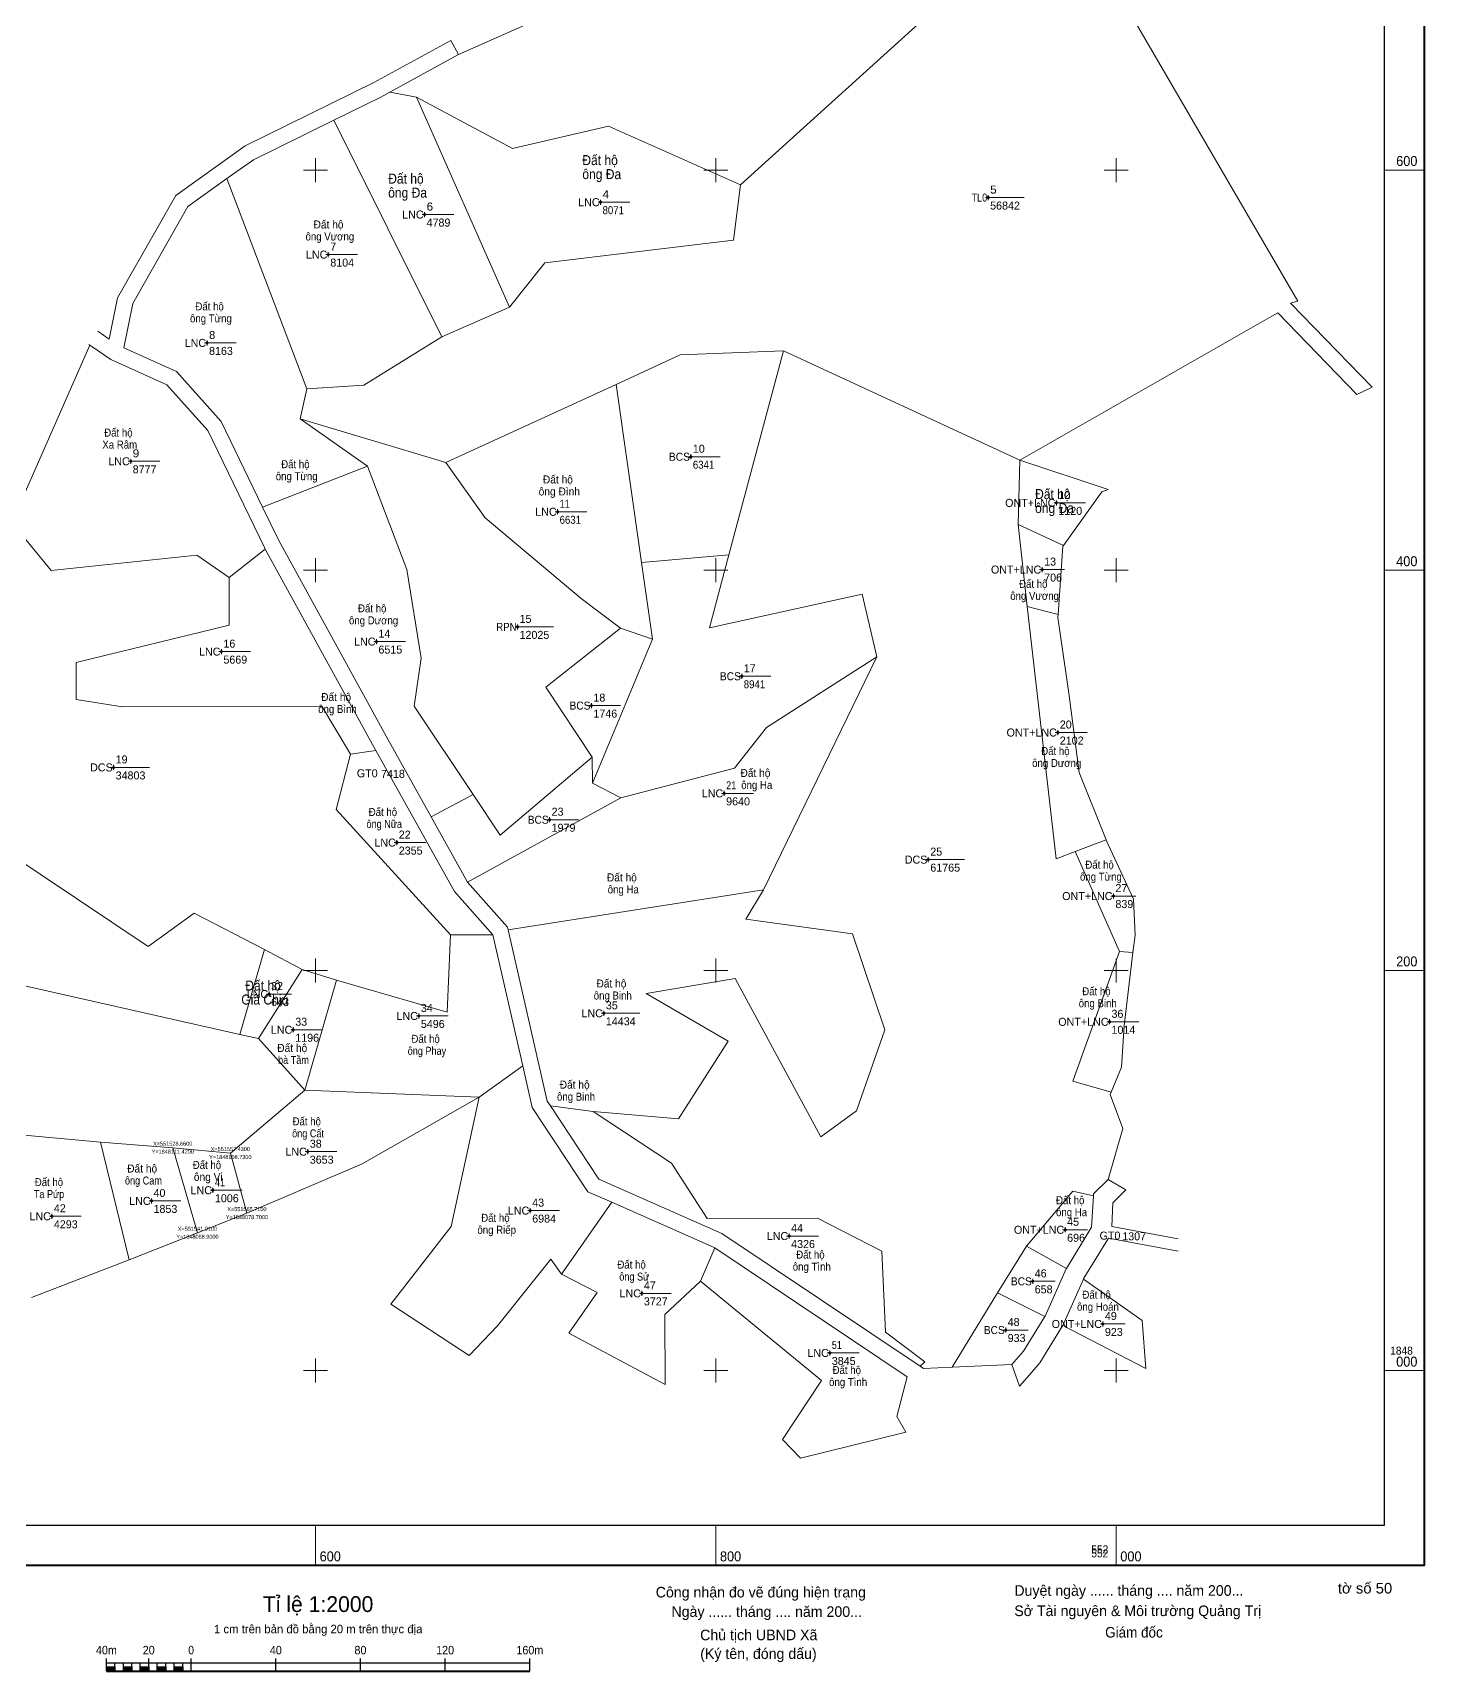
# Model space of a CAD drawing. Header units: metres. Extents: x 550980 to 552172, y 1847850 to 1849092.
# Drawn here: x 551459 to 552154, y 1847850 to 1848669 of the extents above; entities that cross this region are included whole.
import ezdxf
from ezdxf.enums import TextEntityAlignment as Align

# ---------------------------------------------------------------- set-up
doc = ezdxf.new("R2010")
doc.units = ezdxf.units.M
doc.header["$LTSCALE"] = 1.6
doc.layers.add('1', color=7, linetype='Continuous')
doc.layers.add('25', color=7, linetype='Continuous')
for name, color, linetype, lineweight in [('10', 7, 'Continuous', 13), ('11', 7, 'Continuous', 13), ('13', 7, 'Continuous', 13), ('63', 7, 'Continuous', 13)]:
    doc.layers.add(name, color=color, linetype=linetype, lineweight=lineweight)

msp = doc.modelspace()

# ---------------------------------------------------------------- hatches: boundary and pattern name
at = {"layer": '11'}
for points in [[(551742.48, 1848583.92, 1), (551742.18, 1848583.92, 1)], [(551936.12, 1848586.23, 1), (551935.82, 1848586.23, 1)], [(551654.58, 1848577.74, 1), (551654.28, 1848577.74, 1)], [(551606.48, 1848557.74, 1), (551606.18, 1848557.74, 1)], [(551545.9, 1848513.59, 1), (551545.6, 1848513.59, 1)], [(551787.6, 1848456.71, 1), (551787.3, 1848456.71, 1)], [(551507.76, 1848454.43, 1), (551507.46, 1848454.43, 1)], [(551970.21, 1848433.65, 1), (551969.91, 1848433.65, 1)], [(551721.04, 1848429.2, 1), (551720.74, 1848429.2, 1)], [(551963.11, 1848400.32, 1), (551962.81, 1848400.32, 1)], [(551701.02, 1848371.69, 1), (551700.72, 1848371.69, 1)], [(551553.08, 1848359.32, 1), (551552.78, 1848359.32, 1)], [(551630.53, 1848364.33, 1), (551630.23, 1848364.33, 1)], [(551813.04, 1848347.01, 1), (551812.74, 1848347.01, 1)], [(551737.91, 1848332.34, 1), (551737.61, 1848332.34, 1)], [(551970.92, 1848318.89, 1), (551970.62, 1848318.89, 1)], [(551499.24, 1848301.45, 1), (551498.94, 1848301.45, 1)], [(551804.24, 1848288.49, 1), (551803.94, 1848288.49, 1)], [(551717.05, 1848275.31, 1), (551716.75, 1848275.31, 1)], [(551640.69, 1848263.89, 1), (551640.39, 1848263.89, 1)], [(551906.24, 1848255.37, 1), (551905.94, 1848255.37, 1)], [(551998.71, 1848237.16, 1), (551998.41, 1848237.16, 1)], [(551576.92, 1848188.18, 1), (551576.62, 1848188.18, 1)], [(551744.14, 1848178.57, 1), (551743.84, 1848178.57, 1)], [(551588.97, 1848170.35, 1), (551588.67, 1848170.35, 1)], [(551651.72, 1848177.25, 1), (551651.42, 1848177.25, 1)], [(551996.75, 1848174.32, 1), (551996.45, 1848174.32, 1)], [(551596.22, 1848109.43, 1), (551595.92, 1848109.43, 1)], [(551548.84, 1848090.16, 1), (551548.54, 1848090.16, 1)], [(551518.17, 1848084.82, 1), (551517.87, 1848084.82, 1)], [(551707.35, 1848079.98, 1), (551707.05, 1848079.98, 1)], [(551468.37, 1848077.13, 1), (551468.07, 1848077.13, 1)], [(551836.71, 1848067.26, 1), (551836.41, 1848067.26, 1)], [(551974.59, 1848070.39, 1), (551974.29, 1848070.39, 1)], [(551763.14, 1848038.61, 1), (551762.84, 1848038.61, 1)], [(551958.39, 1848044.63, 1), (551958.09, 1848044.63, 1)], [(551993.45, 1848023.33, 1), (551993.15, 1848023.33, 1)], [(551944.88, 1848020.29, 1), (551944.58, 1848020.29, 1)], [(551857.02, 1848008.83, 1), (551856.72, 1848008.83, 1)]]:
    msp.add_hatch(color=256, dxfattribs=at).paths.add_polyline_path(points)
at = {"layer": '63'}
for points in [[(551495.48, 1847849.78), (551495.48, 1847851.92), (551499.76, 1847851.92), (551499.76, 1847849.78)], [(551503.98, 1847849.78), (551503.98, 1847851.92), (551508.18, 1847851.92), (551508.18, 1847849.78)], [(551512.4, 1847849.78), (551512.4, 1847851.92), (551516.68, 1847851.92), (551516.68, 1847849.78)], [(551520.88, 1847849.78), (551520.88, 1847851.92), (551525.12, 1847851.92), (551525.12, 1847849.78)], [(551529.38, 1847849.78), (551529.38, 1847851.92), (551533.6, 1847851.92), (551533.6, 1847849.78)]]:
    msp.add_hatch(color=256, dxfattribs=at).paths.add_polyline_path(points)

# ---------------------------------------------------------------- linework, layer by layer
at = {"layer": '10'}
for p, q in [((551671.44, 1848657.7), (551911.22, 1848764.47)), ((551932.05, 1848701.06), (551812.18, 1848592.56)), ((551667.61, 1848664.72), (551671.44, 1848657.7)), ((551637.01, 1848638.91), (551650.34, 1848636.43)), ((551696.81, 1848531.41), (551650.34, 1848636.43)), ((551609.05, 1848624.89), (551663.07, 1848516.58)), ((551812.18, 1848592.56), (551746.35, 1848621.91)), ((551696.81, 1848531.41), (551714.53, 1848553.59)), ((551663.07, 1848516.58), (551696.81, 1848531.41)), ((552087.07, 1848533.44), (552127.78, 1848491.41)), ((552077.69, 1848526.94), (551951.79, 1848454.98)), ((551491.17, 1848519.45), (551496.87, 1848515.53)), ((551487.26, 1848512.43), (551486.63, 1848512.86)), ((551833.71, 1848509.62), (551951.79, 1848454.98)), ((551762.87, 1848403.8), (551750.21, 1848492.81)), ((551573.53, 1848431.5), (551552.79, 1848474.27)), ((551625.91, 1848451.94), (551573.53, 1848431.5)), ((551995.89, 1848440.39), (551992.8, 1848439.14)), ((551992.8, 1848439.14), (551973.59, 1848412.32)), ((551556.73, 1848396.44), (551574.82, 1848410.59)), ((551574.82, 1848410.59), (551574.44, 1848411.28)), ((551628.42, 1848312.9), (551574.82, 1848410.59)), ((551973.33, 1848411.95), (551970.89, 1848377.86)), ((551973.59, 1848412.32), (551973.33, 1848411.95)), ((551768.31, 1848365.6), (551762.87, 1848403.8)), ((551880.3, 1848356.65), (551873.11, 1848387.99)), ((551970.89, 1848377.86), (551970.78, 1848376.34)), ((551752.3, 1848371.09), (551715.04, 1848341.49)), ((551768.31, 1848365.6), (551752.3, 1848371.09)), ((551823.71, 1848240.32), (551880.3, 1848356.65)), ((551880.3, 1848356.65), (551825.29, 1848321.47)), ((551715.04, 1848341.49), (551738.23, 1848306.51)), ((551617.37, 1848308.06), (551603.1, 1848332)), ((551657.74, 1848276.73), (551635.28, 1848317.02)), ((551617.37, 1848308.06), (551630.05, 1848309.97)), ((551628.42, 1848312.9), (551630.05, 1848309.97)), ((551738.23, 1848306.51), (551738.27, 1848293.6)), ((551678.63, 1848287.98), (551657.74, 1848276.73)), ((551752.5, 1848286.25), (551675.92, 1848244.12)), ((551979.38, 1848259.39), (552001.55, 1848209.41)), ((551823.71, 1848240.32), (551696.19, 1848220.33)), ((551574.51, 1848210.43), (551562.16, 1848167.91)), ((551574.51, 1848210.43), (551593.28, 1848200.54)), ((551667.36, 1848217.81), (551688.56, 1848217.82)), ((552008.34, 1848209.04), (552009.36, 1848217.68)), ((552008.34, 1848209.04), (552001.55, 1848209.41)), ((552008.34, 1848209.04), (552003.99, 1848172.3)), ((551562.16, 1848167.91), (551425.68, 1848198.78)), ((551593.28, 1848200.54), (551571.51, 1848165.93)), ((551610.46, 1848195.09), (551593.28, 1848200.54)), ((551594.67, 1848140.17), (551610.46, 1848195.09)), ((551571.51, 1848165.93), (551562.16, 1848167.91)), ((551571.51, 1848165.93), (551594.67, 1848140.17)), ((551703.49, 1848152.38), (551681.77, 1848136.69)), ((551681.77, 1848136.69), (551594.67, 1848140.17)), ((551681.77, 1848136.69), (551623.2, 1848103.35)), ((551997.38, 1848139.24), (551996.86, 1848138)), ((551736.06, 1848089.39), (551708.26, 1848131.47)), ((551738.67, 1848129.45), (551717.27, 1848132.36)), ((551738.67, 1848129.45), (551781.33, 1848125.87)), ((551623.2, 1848103.35), (551565.71, 1848078.7)), ((551747.9, 1848084.16), (551736.06, 1848089.39)), ((551978.29, 1848089.77), (551955.12, 1848062.19)), ((551988.53, 1848087.32), (551978.29, 1848089.77)), ((551995.87, 1848095.57), (552004.75, 1848090.3)), ((551722.87, 1848048.27), (551747.9, 1848084.16)), ((551799.08, 1848061.55), (551747.9, 1848084.16)), ((551988.53, 1848087.32), (551987.66, 1848071.67)), ((551987.66, 1848071.67), (551975.05, 1848051.02)), ((551506.84, 1848055.41), (551458.07, 1848036.56)), ((551799.41, 1848061.33), (551799.08, 1848061.55)), ((551799.41, 1848061.33), (551895.46, 1847996.97)), ((551955.12, 1848062.19), (551975.05, 1848051.02)), ((551792.2, 1848044.75), (551852.75, 1847995.1)), ((551964.29, 1848027.08), (551940.73, 1848038.81)), ((551983.57, 1848045.65), (551973.23, 1848022.54)), ((551983.57, 1848045.65), (551983.81, 1848046.18)), ((551983.57, 1848045.65), (552012.89, 1848024.99)), ((551676.76, 1848007.58), (551637.59, 1848033.3)), ((551676.76, 1848007.58), (551690.94, 1848022.37)), ((551964.29, 1848027.08), (551964.39, 1848027.24)), ((551973.23, 1848022.54), (552014.73, 1848001.02)), ((552014.73, 1848001.02), (552012.89, 1848024.99)), ((551774.55, 1847993.06), (551726.5, 1848018.77)), ((551902.09, 1848002.17), (551904.27, 1848004.45)), ((551917.93, 1848001.78), (551903.64, 1848001.13)), ((551917.93, 1848001.78), (551947.84, 1848003.14))]:
    msp.add_line(p, q, dxfattribs=at)
for points in [[(552087.07, 1848533.44), (552090.68, 1848534.43), (551983.59, 1848718.6)], [(551667.61, 1848664.72), (551629.05, 1848643.68), (551564.83, 1848612.02), (551530.11, 1848587.24), (551501.06, 1848536.06), (551496.87, 1848515.53)], [(551555.72, 1848595.69), (551568.92, 1848605.11), (551609.05, 1848624.89), (551632.56, 1848636.48), (551637.01, 1848638.91), (551671.44, 1848657.7)], [(551650.34, 1848636.43), (551698.39, 1848610.72), (551746.35, 1848621.91)], [(551555.72, 1848595.69), (551536.2, 1848581.75), (551508.64, 1848533.21), (551504.14, 1848511.13), (551530.47, 1848499.26), (551552.79, 1848474.27)], [(551555.72, 1848595.69), (551595.6, 1848490.59), (551592.23, 1848475.72)], [(551812.18, 1848592.56), (551808.7, 1848564.88), (551714.53, 1848553.59)], [(552077.69, 1848526.94), (552080.62, 1848528.61), (552120.15, 1848487.81), (552127.78, 1848491.41)], [(551595.6, 1848490.59), (551624.03, 1848492.51), (551663.07, 1848516.58)], [(551487.26, 1848512.43), (551448.24, 1848423.84), (551467.85, 1848399.91)], [(551487.26, 1848512.43), (551497.61, 1848505.31), (551525.62, 1848492.67), (551546.08, 1848469.77), (551574.44, 1848411.28)], [(551762.87, 1848403.8), (551806.5, 1848407.77), (551833.71, 1848509.62), (551782.17, 1848507.65), (551750.21, 1848492.81)], [(551750.21, 1848492.81), (551665, 1848453.87), (551684.62, 1848426.26)], [(551665, 1848453.87), (551592.23, 1848475.72), (551625.91, 1848451.94), (551645.58, 1848400.34)], [(551995.89, 1848440.39), (551951.79, 1848454.98), (551950.98, 1848422.79), (551973.59, 1848412.32)], [(551573.53, 1848431.5), (551581.59, 1848414.89), (551635.28, 1848317.02)], [(551448.24, 1848423.84), (551354.29, 1848320.33), (551516.3, 1848211.91)], [(551752.3, 1848371.09), (551732.71, 1848385.8), (551684.62, 1848426.26)], [(551950.98, 1848422.79), (551955.43, 1848381.95), (551970.89, 1848377.86)], [(551556.73, 1848396.44), (551540.7, 1848407.47), (551467.85, 1848399.91)], [(551806.5, 1848407.77), (551796.73, 1848371.2), (551873.11, 1848387.99)], [(551678.63, 1848287.98), (551649.31, 1848332.11), (551652.8, 1848356.1), (551645.58, 1848400.34)], [(551556.73, 1848396.44), (551556.78, 1848372.46), (551480.4, 1848353.83), (551480.45, 1848335.39), (551503.56, 1848331.75), (551603.1, 1848332)], [(551955.43, 1848381.95), (551970.03, 1848255.84), (551979.38, 1848259.39), (551994.9, 1848265.28)], [(551994.9, 1848265.28), (551981.44, 1848298.88), (551976.23, 1848338.64), (551970.78, 1848376.34)], [(551768.31, 1848365.6), (551738.27, 1848293.6), (551752.5, 1848286.25)], [(551752.5, 1848286.25), (551809.34, 1848301.15), (551825.29, 1848321.47)], [(551630.05, 1848309.97), (551669.35, 1848239.47), (551688.56, 1848217.82), (551703.49, 1848152.38), (551708.26, 1848131.47)], [(551610.46, 1848195.09), (551665.67, 1848179.07), (551667.36, 1848217.81), (551610.33, 1848280.38), (551617.37, 1848308.06)], [(551678.63, 1848287.98), (551692.12, 1848267.67), (551738.23, 1848306.51)], [(551717.27, 1848132.36), (551715.74, 1848134.68), (551696.19, 1848220.33), (551695.9, 1848221.59), (551675.92, 1848244.12), (551657.74, 1848276.73)], [(551994.9, 1848265.28), (551995, 1848265.02), (552008.57, 1848235.67), (552009.36, 1848217.68)], [(551823.71, 1848240.32), (551814.86, 1848225.55), (551868.2, 1848218.3), (551884.31, 1848170.39), (551870.19, 1848129.78), (551852.45, 1848116.83), (551809.6, 1848196.02), (551765.18, 1848188.54), (551806.12, 1848164.66), (551781.33, 1848125.87)], [(551574.51, 1848210.43), (551539.36, 1848228.56), (551516.3, 1848211.91)], [(551997.38, 1848139.24), (551978.31, 1848144.59), (552001.55, 1848209.41)], [(551997.38, 1848139.24), (552002.64, 1848151.71), (552003.99, 1848172.3)], [(551384.2, 1848103.85), (551416.12, 1848073.42), (551427.79, 1848062.3), (551454.32, 1848117.7), (551492.51, 1848114.24), (551528.66, 1848111.42), (551557.43, 1848108.73), (551594.67, 1848140.17)], [(551681.77, 1848136.69), (551667.71, 1848072.11), (551637.59, 1848033.3)], [(551995.87, 1848095.57), (552003.24, 1848120.96), (551996.86, 1848138)], [(551717.27, 1848132.36), (551741.45, 1848095.76), (551802.95, 1848068.59)], [(551738.67, 1848129.45), (551777.83, 1848103.73), (551795.67, 1848076.11), (551850.77, 1848076.25), (551882.81, 1848059.73), (551884.68, 1848019.15), (551904.27, 1848004.45)], [(551541.01, 1848068.9), (551506.84, 1848055.41), (551492.51, 1848114.24)], [(551557.43, 1848108.73), (551565.71, 1848078.7), (551541.01, 1848068.9), (551528.66, 1848111.42)], [(551995.87, 1848095.57), (551988.59, 1848088.32), (551988.53, 1848087.32)], [(552004.75, 1848090.3), (551998.35, 1848083.93), (551997.69, 1848071.98), (552030.83, 1848065.88)], [(551903.64, 1848001.13), (551902.09, 1848002.17), (551802.95, 1848068.59)], [(552030.83, 1848059.77), (551996.02, 1848066.18), (551983.81, 1848046.18)], [(551722.87, 1848048.27), (551717.52, 1848055.63), (551690.94, 1848022.37)], [(551774.55, 1847993.06), (551774.46, 1848028.1), (551792.2, 1848044.75), (551799.41, 1848061.33)], [(551917.93, 1848001.78), (551940.73, 1848038.81), (551955.12, 1848062.19)], [(551722.87, 1848048.27), (551740.67, 1848039.09), (551726.5, 1848018.77)], [(551975.05, 1848051.02), (551974.96, 1848050.88), (551964.39, 1848027.24)], [(551947.84, 1848003.14), (551953.71, 1848009.76), (551964.29, 1848027.08)], [(551973.23, 1848022.54), (551973.19, 1848022.44), (551961.81, 1848003.82)], [(551947.84, 1848003.14), (551951.61, 1847992.3), (551956.72, 1847998.07), (551961.81, 1848003.82)], [(551894.79, 1847969.21), (551842.18, 1847956.34), (551833.27, 1847965.54), (551852.75, 1847995.1)], [(551895.46, 1847996.97), (551890.28, 1847977.11), (551894.79, 1847969.21)]]:
    msp.add_lwpolyline(points, dxfattribs=at)
at = {"layer": '11'}
for p, q in [((551935.97, 1848587.48), (551935.97, 1848586.86)), ((551654.43, 1848578.99), (551654.43, 1848578.36)), ((551741.7, 1848583.92), (551741.08, 1848583.92)), ((551742.33, 1848585.17), (551742.33, 1848584.54)), ((551742.33, 1848583.3), (551742.33, 1848582.67)), ((551743.58, 1848583.92), (551742.95, 1848583.92)), ((551935.34, 1848586.23), (551934.72, 1848586.23)), ((551935.97, 1848585.6), (551935.97, 1848584.98)), ((551937.22, 1848586.23), (551936.6, 1848586.23)), ((551653.81, 1848577.74), (551653.18, 1848577.74)), ((551654.43, 1848577.12), (551654.43, 1848576.49)), ((551655.68, 1848577.74), (551655.06, 1848577.74)), ((551605.7, 1848557.74), (551605.08, 1848557.74)), ((551606.33, 1848558.99), (551606.33, 1848558.36)), ((551606.33, 1848557.12), (551606.33, 1848556.49)), ((551607.58, 1848557.74), (551606.95, 1848557.74)), ((551545.12, 1848513.59), (551544.5, 1848513.59)), ((551545.75, 1848514.84), (551545.75, 1848514.22)), ((551547, 1848513.59), (551546.38, 1848513.59)), ((551545.75, 1848512.96), (551545.75, 1848512.34)), ((551786.82, 1848456.71), (551786.2, 1848456.71)), ((551787.45, 1848457.96), (551787.45, 1848457.34)), ((551787.45, 1848456.08), (551787.45, 1848455.46)), ((551788.7, 1848456.71), (551788.07, 1848456.71)), ((551506.98, 1848454.43), (551506.36, 1848454.43)), ((551507.61, 1848455.68), (551507.61, 1848455.06)), ((551507.61, 1848453.8), (551507.61, 1848453.18)), ((551508.86, 1848454.43), (551508.24, 1848454.43)), ((551969.44, 1848433.65), (551968.81, 1848433.65)), ((551970.06, 1848434.9), (551970.06, 1848434.28)), ((551970.06, 1848433.02), (551970.06, 1848432.4)), ((551971.31, 1848433.65), (551970.69, 1848433.65)), ((551720.26, 1848429.2), (551719.64, 1848429.2)), ((551720.89, 1848430.45), (551720.89, 1848429.82)), ((551720.89, 1848428.58), (551720.89, 1848427.95)), ((551722.14, 1848429.2), (551721.52, 1848429.2)), ((551962.34, 1848400.32), (551961.71, 1848400.32)), ((551962.96, 1848401.57), (551962.96, 1848400.94)), ((551962.96, 1848399.7), (551962.96, 1848399.07)), ((551964.21, 1848400.32), (551963.58, 1848400.32)), ((551700.24, 1848371.69), (551699.62, 1848371.69)), ((551700.87, 1848372.94), (551700.87, 1848372.32)), ((551700.87, 1848371.06), (551700.87, 1848370.44)), ((551702.12, 1848371.69), (551701.5, 1848371.69)), ((551552.31, 1848359.32), (551551.68, 1848359.32)), ((551552.93, 1848360.57), (551552.93, 1848359.94)), ((551552.93, 1848358.7), (551552.93, 1848358.07)), ((551554.18, 1848359.32), (551553.56, 1848359.32)), ((551629.76, 1848364.33), (551629.13, 1848364.33)), ((551630.38, 1848365.58), (551630.38, 1848364.96)), ((551630.38, 1848363.7), (551630.38, 1848363.08)), ((551631.63, 1848364.33), (551631, 1848364.33)), ((551812.26, 1848347.01), (551811.64, 1848347.01)), ((551812.89, 1848348.26), (551812.89, 1848347.64)), ((551812.89, 1848346.38), (551812.89, 1848345.76)), ((551814.14, 1848347.01), (551813.52, 1848347.01)), ((551737.76, 1848333.59), (551737.76, 1848332.96)), ((551737.14, 1848332.34), (551736.51, 1848332.34)), ((551737.76, 1848331.72), (551737.76, 1848331.09)), ((551739.01, 1848332.34), (551738.38, 1848332.34)), ((551970.14, 1848318.89), (551969.52, 1848318.89)), ((551970.77, 1848320.14), (551970.77, 1848319.52)), ((551970.77, 1848318.26), (551970.77, 1848317.64)), ((551972.02, 1848318.89), (551971.4, 1848318.89)), ((551498.46, 1848301.45), (551497.84, 1848301.45)), ((551499.09, 1848302.7), (551499.09, 1848302.08)), ((551499.09, 1848300.82), (551499.09, 1848300.2)), ((551500.34, 1848301.45), (551499.72, 1848301.45)), ((551803.46, 1848288.49), (551802.84, 1848288.49)), ((551804.09, 1848289.74), (551804.09, 1848289.12)), ((551804.09, 1848287.86), (551804.09, 1848287.24)), ((551805.34, 1848288.49), (551804.72, 1848288.49)), ((551716.9, 1848276.56), (551716.9, 1848275.94)), ((551716.28, 1848275.31), (551715.65, 1848275.31)), ((551716.9, 1848274.68), (551716.9, 1848274.06)), ((551718.15, 1848275.31), (551717.52, 1848275.31)), ((551639.92, 1848263.89), (551639.29, 1848263.89)), ((551640.54, 1848265.14), (551640.54, 1848264.52)), ((551640.54, 1848263.26), (551640.54, 1848262.64)), ((551641.79, 1848263.89), (551641.16, 1848263.89)), ((551905.46, 1848255.37), (551904.84, 1848255.37)), ((551906.09, 1848256.62), (551906.09, 1848256)), ((551906.09, 1848254.74), (551906.09, 1848254.12)), ((551907.34, 1848255.37), (551906.72, 1848255.37)), ((551997.94, 1848237.16), (551997.31, 1848237.16)), ((551998.56, 1848238.41), (551998.56, 1848237.78)), ((551998.56, 1848236.54), (551998.56, 1848235.91)), ((551999.81, 1848237.16), (551999.19, 1848237.16)), ((551576.14, 1848188.18), (551575.52, 1848188.18)), ((551576.77, 1848189.43), (551576.77, 1848188.8)), ((551576.77, 1848187.56), (551576.77, 1848186.93)), ((551578.02, 1848188.18), (551577.4, 1848188.18)), ((551651.57, 1848178.5), (551651.57, 1848177.88)), ((551743.36, 1848178.57), (551742.74, 1848178.57)), ((551743.99, 1848179.82), (551743.99, 1848179.2)), ((551743.99, 1848177.94), (551743.99, 1848177.32)), ((551745.24, 1848178.57), (551744.62, 1848178.57)), ((551588.19, 1848170.35), (551587.57, 1848170.35)), ((551588.82, 1848171.6), (551588.82, 1848170.98)), ((551588.82, 1848169.72), (551588.82, 1848169.1)), ((551590.07, 1848170.35), (551589.44, 1848170.35)), ((551650.94, 1848177.25), (551650.32, 1848177.25)), ((551651.57, 1848176.62), (551651.57, 1848176)), ((551652.82, 1848177.25), (551652.19, 1848177.25)), ((551995.98, 1848174.32), (551995.35, 1848174.32)), ((551996.6, 1848175.57), (551996.6, 1848174.94)), ((551996.6, 1848173.7), (551996.6, 1848173.07)), ((551997.85, 1848174.32), (551997.22, 1848174.32)), ((551595.44, 1848109.43), (551594.82, 1848109.43)), ((551596.07, 1848110.68), (551596.07, 1848110.06)), ((551596.07, 1848108.8), (551596.07, 1848108.18)), ((551597.32, 1848109.43), (551596.69, 1848109.43)), ((551548.06, 1848090.16), (551547.44, 1848090.16)), ((551548.69, 1848091.41), (551548.69, 1848090.78)), ((551548.69, 1848089.54), (551548.69, 1848088.91)), ((551549.94, 1848090.16), (551549.31, 1848090.16)), ((551517.4, 1848084.82), (551516.77, 1848084.82)), ((551518.02, 1848086.07), (551518.02, 1848085.44)), ((551518.02, 1848084.2), (551518.02, 1848083.57)), ((551519.27, 1848084.82), (551518.64, 1848084.82)), ((551706.57, 1848079.98), (551705.95, 1848079.98)), ((551707.2, 1848081.23), (551707.2, 1848080.6)), ((551707.2, 1848079.36), (551707.2, 1848078.73)), ((551708.45, 1848079.98), (551707.82, 1848079.98)), ((551467.6, 1848077.13), (551466.97, 1848077.13)), ((551468.22, 1848078.38), (551468.22, 1848077.76)), ((551468.22, 1848076.5), (551468.22, 1848075.88)), ((551469.47, 1848077.13), (551468.84, 1848077.13)), ((551974.44, 1848071.64), (551974.44, 1848071.02)), ((551835.94, 1848067.26), (551835.31, 1848067.26)), ((551836.56, 1848068.51), (551836.56, 1848067.88)), ((551836.56, 1848066.64), (551836.56, 1848066.01)), ((551837.81, 1848067.26), (551837.19, 1848067.26)), ((551973.81, 1848070.39), (551973.19, 1848070.39)), ((551974.44, 1848069.76), (551974.44, 1848069.14)), ((551975.69, 1848070.39), (551975.06, 1848070.39)), ((551762.36, 1848038.61), (551761.74, 1848038.61)), ((551762.99, 1848039.86), (551762.99, 1848039.24)), ((551764.24, 1848038.61), (551763.62, 1848038.61)), ((551957.62, 1848044.63), (551956.99, 1848044.63)), ((551958.24, 1848045.88), (551958.24, 1848045.26)), ((551958.24, 1848044), (551958.24, 1848043.38)), ((551959.49, 1848044.63), (551958.86, 1848044.63)), ((551762.99, 1848037.98), (551762.99, 1848037.36)), ((551992.68, 1848023.33), (551992.05, 1848023.33)), ((551993.3, 1848024.58), (551993.3, 1848023.96)), ((551993.3, 1848022.7), (551993.3, 1848022.08)), ((551994.55, 1848023.33), (551993.93, 1848023.33)), ((551944.1, 1848020.29), (551943.48, 1848020.29)), ((551944.73, 1848021.54), (551944.73, 1848020.92)), ((551944.73, 1848019.66), (551944.73, 1848019.04)), ((551945.98, 1848020.29), (551945.36, 1848020.29)), ((551856.24, 1848008.83), (551855.62, 1848008.83)), ((551856.87, 1848010.08), (551856.87, 1848009.46)), ((551856.87, 1848008.2), (551856.87, 1848007.58)), ((551858.12, 1848008.83), (551857.5, 1848008.83))]:
    msp.add_line(p, q, dxfattribs=at)
for points in [[(551742.33, 1848584.54), (551741.7, 1848583.92), (551742.33, 1848583.3), (551742.95, 1848583.92)], [(551935.97, 1848586.86), (551935.34, 1848586.23), (551935.97, 1848585.6), (551936.6, 1848586.23)], [(551654.43, 1848578.36), (551653.81, 1848577.74), (551654.43, 1848577.12), (551655.06, 1848577.74)], [(551606.33, 1848558.36), (551605.7, 1848557.74), (551606.33, 1848557.12), (551606.95, 1848557.74)], [(551545.75, 1848514.22), (551545.12, 1848513.59), (551545.75, 1848512.96), (551546.38, 1848513.59)], [(551787.45, 1848457.34), (551786.82, 1848456.71), (551787.45, 1848456.08), (551788.07, 1848456.71)], [(551507.61, 1848455.06), (551506.98, 1848454.43), (551507.61, 1848453.8), (551508.24, 1848454.43)], [(551970.06, 1848434.28), (551969.44, 1848433.65), (551970.06, 1848433.02), (551970.69, 1848433.65)], [(551720.89, 1848429.82), (551720.26, 1848429.2), (551720.89, 1848428.58), (551721.52, 1848429.2)], [(551962.96, 1848400.94), (551962.34, 1848400.32), (551962.96, 1848399.7), (551963.58, 1848400.32)], [(551700.87, 1848372.32), (551700.24, 1848371.69), (551700.87, 1848371.06), (551701.5, 1848371.69)], [(551552.93, 1848359.94), (551552.31, 1848359.32), (551552.93, 1848358.7), (551553.56, 1848359.32)], [(551630.38, 1848364.96), (551629.76, 1848364.33), (551630.38, 1848363.7), (551631, 1848364.33)], [(551812.89, 1848347.64), (551812.26, 1848347.01), (551812.89, 1848346.38), (551813.52, 1848347.01)], [(551737.76, 1848332.96), (551737.14, 1848332.34), (551737.76, 1848331.72), (551738.38, 1848332.34)], [(551970.77, 1848319.52), (551970.14, 1848318.89), (551970.77, 1848318.26), (551971.4, 1848318.89)], [(551499.09, 1848302.08), (551498.46, 1848301.45), (551499.09, 1848300.82), (551499.72, 1848301.45)], [(551804.09, 1848289.12), (551803.46, 1848288.49), (551804.09, 1848287.86), (551804.72, 1848288.49)], [(551716.9, 1848275.94), (551716.28, 1848275.31), (551716.9, 1848274.68), (551717.52, 1848275.31)], [(551640.54, 1848264.52), (551639.92, 1848263.89), (551640.54, 1848263.26), (551641.16, 1848263.89)], [(551906.09, 1848256), (551905.46, 1848255.37), (551906.09, 1848254.74), (551906.72, 1848255.37)], [(551998.56, 1848237.78), (551997.94, 1848237.16), (551998.56, 1848236.54), (551999.19, 1848237.16)], [(551576.77, 1848188.8), (551576.14, 1848188.18), (551576.77, 1848187.56), (551577.4, 1848188.18)], [(551651.57, 1848177.88), (551650.94, 1848177.25), (551651.57, 1848176.62), (551652.19, 1848177.25)], [(551743.99, 1848179.2), (551743.36, 1848178.57), (551743.99, 1848177.94), (551744.62, 1848178.57)], [(551588.82, 1848170.98), (551588.19, 1848170.35), (551588.82, 1848169.72), (551589.44, 1848170.35)], [(551996.6, 1848174.94), (551995.98, 1848174.32), (551996.6, 1848173.7), (551997.22, 1848174.32)], [(551596.07, 1848110.06), (551595.44, 1848109.43), (551596.07, 1848108.8), (551596.69, 1848109.43)], [(551548.69, 1848090.78), (551548.06, 1848090.16), (551548.69, 1848089.54), (551549.31, 1848090.16)], [(551518.02, 1848085.44), (551517.4, 1848084.82), (551518.02, 1848084.2), (551518.64, 1848084.82)], [(551707.2, 1848080.6), (551706.57, 1848079.98), (551707.2, 1848079.36), (551707.82, 1848079.98)], [(551468.22, 1848077.76), (551467.6, 1848077.13), (551468.22, 1848076.5), (551468.84, 1848077.13)], [(551836.56, 1848067.88), (551835.94, 1848067.26), (551836.56, 1848066.64), (551837.19, 1848067.26)], [(551974.44, 1848071.02), (551973.81, 1848070.39), (551974.44, 1848069.76), (551975.06, 1848070.39)], [(551762.99, 1848039.24), (551762.36, 1848038.61), (551762.99, 1848037.98), (551763.62, 1848038.61)], [(551958.24, 1848045.26), (551957.62, 1848044.63), (551958.24, 1848044), (551958.86, 1848044.63)], [(551993.3, 1848023.96), (551992.68, 1848023.33), (551993.3, 1848022.7), (551993.93, 1848023.33)], [(551944.73, 1848020.92), (551944.1, 1848020.29), (551944.73, 1848019.66), (551945.36, 1848020.29)], [(551856.87, 1848009.46), (551856.24, 1848008.83), (551856.87, 1848008.2), (551857.5, 1848008.83)]]:
    msp.add_lwpolyline(points, close=True, dxfattribs=at)
for centre in [(551742.33, 1848583.92), (551935.97, 1848586.23), (551654.43, 1848577.74), (551606.33, 1848557.74), (551545.75, 1848513.59), (551787.45, 1848456.71), (551507.61, 1848454.43), (551970.06, 1848433.65), (551720.89, 1848429.2), (551962.96, 1848400.32), (551700.87, 1848371.69), (551552.93, 1848359.32), (551630.38, 1848364.33), (551812.89, 1848347.01), (551737.76, 1848332.34), (551970.77, 1848318.89), (551499.09, 1848301.45), (551804.09, 1848288.49), (551716.9, 1848275.31), (551640.54, 1848263.89), (551906.09, 1848255.37), (551998.56, 1848237.16), (551576.77, 1848188.18), (551743.99, 1848178.57), (551588.82, 1848170.35), (551651.57, 1848177.25), (551996.6, 1848174.32), (551596.07, 1848109.43), (551548.69, 1848090.16), (551518.02, 1848084.82), (551707.2, 1848079.98), (551468.22, 1848077.13), (551836.56, 1848067.26), (551974.44, 1848070.39), (551762.99, 1848038.61), (551958.24, 1848044.63), (551993.3, 1848023.33), (551944.73, 1848020.29), (551856.87, 1848008.83)]:
    msp.add_circle(centre, 0.15, dxfattribs=at)
at = {"layer": '13'}
for p, q in [((551743.33, 1848583.92), (551756.93, 1848583.92)), ((551936.97, 1848586.23), (551953.97, 1848586.23)), ((551655.43, 1848577.74), (551669.03, 1848577.74)), ((551607.33, 1848557.74), (551620.93, 1848557.74)), ((551546.75, 1848513.59), (551560.35, 1848513.59)), ((551788.45, 1848456.71), (551802.05, 1848456.71)), ((551508.61, 1848454.43), (551522.21, 1848454.43)), ((551971.06, 1848433.65), (551984.66, 1848433.65)), ((551721.89, 1848429.2), (551735.49, 1848429.2)), ((551963.96, 1848400.32), (551974.16, 1848400.32)), ((551701.87, 1848371.69), (551718.87, 1848371.69)), ((551553.93, 1848359.32), (551567.53, 1848359.32)), ((551631.38, 1848364.33), (551644.98, 1848364.33)), ((551813.89, 1848347.01), (551827.49, 1848347.01)), ((551738.76, 1848332.34), (551752.36, 1848332.34)), ((551971.77, 1848318.89), (551985.37, 1848318.89)), ((551500.09, 1848301.45), (551517.09, 1848301.45)), ((551805.09, 1848288.49), (551818.69, 1848288.49)), ((551717.9, 1848275.31), (551731.5, 1848275.31)), ((551641.54, 1848263.89), (551655.14, 1848263.89)), ((551907.09, 1848255.37), (551924.09, 1848255.37)), ((551999.56, 1848237.16), (552009.76, 1848237.16)), ((551577.77, 1848188.18), (551587.97, 1848188.18)), ((551744.99, 1848178.57), (551761.99, 1848178.57)), ((551589.82, 1848170.35), (551603.42, 1848170.35)), ((551652.57, 1848177.25), (551666.17, 1848177.25)), ((551997.6, 1848174.32), (552011.2, 1848174.32)), ((551597.07, 1848109.43), (551610.67, 1848109.43)), ((551549.69, 1848090.16), (551563.29, 1848090.16)), ((551519.02, 1848084.82), (551532.62, 1848084.82)), ((551708.2, 1848079.98), (551721.8, 1848079.98)), ((551469.22, 1848077.13), (551482.82, 1848077.13)), ((551837.56, 1848067.26), (551851.16, 1848067.26)), ((551975.44, 1848070.39), (551985.64, 1848070.39)), ((551763.99, 1848038.61), (551777.59, 1848038.61)), ((551959.24, 1848044.63), (551969.44, 1848044.63)), ((551994.3, 1848023.33), (552004.5, 1848023.33)), ((551945.73, 1848020.29), (551955.93, 1848020.29)), ((551857.87, 1848008.83), (551871.47, 1848008.83))]:
    msp.add_line(p, q, dxfattribs=at)
at = {"layer": '63'}
for p, q in [((551600, 1848594), (551600, 1848606)), ((551800, 1848594), (551800, 1848606)), ((552000, 1848594), (552000, 1848606)), ((551594, 1848600), (551606, 1848600)), ((551794, 1848600), (551806, 1848600)), ((551994, 1848600), (552006, 1848600)), ((552133.83, 1848600), (552153.83, 1848600)), ((551594, 1848400), (551606, 1848400)), ((551600, 1848394), (551600, 1848406)), ((551794, 1848400), (551806, 1848400)), ((551800, 1848394), (551800, 1848406)), ((551994, 1848400), (552006, 1848400)), ((552000, 1848394), (552000, 1848406)), ((552133.83, 1848400), (552153.83, 1848400)), ((551600, 1848194), (551600, 1848206)), ((551800, 1848194), (551800, 1848206)), ((552000, 1848194), (552000, 1848206)), ((551594, 1848200), (551606, 1848200)), ((551794, 1848200), (551806, 1848200)), ((551994, 1848200), (552006, 1848200)), ((552133.83, 1848200), (552153.83, 1848200)), ((551600, 1847994), (551600, 1848006)), ((551800, 1847994), (551800, 1848006)), ((552000, 1847994), (552000, 1848006)), ((551594, 1848000), (551606, 1848000)), ((551794, 1848000), (551806, 1848000)), ((551994, 1848000), (552006, 1848000)), ((552133.83, 1848000), (552153.83, 1848000)), ((551600, 1847902.68), (551600, 1847922.68)), ((551800, 1847902.68), (551800, 1847922.68)), ((552000, 1847902.68), (552000, 1847922.68))]:
    msp.add_line(p, q, dxfattribs=at)
at = {"layer": '63', "lineweight": 25}
for p, q in [((551495.48, 1847849.78), (551495.48, 1847856.12)), ((551495.48, 1847854.02), (551707.06, 1847854.02)), ((551495.48, 1847849.78), (551495.48, 1847854.02)), ((551499.76, 1847849.78), (551499.76, 1847854.02)), ((551503.98, 1847849.78), (551503.98, 1847854.02)), ((551508.18, 1847849.78), (551508.18, 1847854.02)), ((551512.4, 1847849.78), (551512.4, 1847854.02)), ((551516.68, 1847849.78), (551516.68, 1847856.12)), ((551516.68, 1847849.78), (551516.68, 1847854.02)), ((551520.88, 1847849.78), (551520.88, 1847854.02)), ((551525.12, 1847849.78), (551525.12, 1847854.02)), ((551529.38, 1847849.78), (551529.38, 1847854.02)), ((551533.6, 1847849.78), (551533.6, 1847854.02)), ((551537.76, 1847849.78), (551537.76, 1847856.12)), ((551580.14, 1847849.78), (551580.14, 1847856.12)), ((551622.42, 1847849.78), (551622.42, 1847856.12)), ((551664.74, 1847849.78), (551664.74, 1847856.12)), ((551707.06, 1847849.78), (551707.06, 1847856.12))]:
    msp.add_line(p, q, dxfattribs=at)
at = {"layer": '63', "lineweight": 40}
msp.add_line((551495.48, 1847849.78), (551707.06, 1847849.78), dxfattribs=at)
msp.add_lwpolyline([(550980, 1847902.68), (550980, 1849020), (552153.83, 1849020), (552153.83, 1847902.68)], close=True, dxfattribs=at)
at = {"layer": '63', "lineweight": 25}
for points in [[(551000, 1847922.68), (551000, 1849000), (552133.83, 1849000), (552133.83, 1847922.68)], [(551495.48, 1847849.78), (551495.48, 1847851.92), (551499.76, 1847851.92), (551499.76, 1847849.78)], [(551503.98, 1847849.78), (551503.98, 1847851.92), (551508.18, 1847851.92), (551508.18, 1847849.78)], [(551512.4, 1847849.78), (551512.4, 1847851.92), (551516.68, 1847851.92), (551516.68, 1847849.78)], [(551520.88, 1847849.78), (551520.88, 1847851.92), (551525.12, 1847851.92), (551525.12, 1847849.78)], [(551529.38, 1847849.78), (551529.38, 1847851.92), (551533.6, 1847851.92), (551533.6, 1847849.78)]]:
    msp.add_lwpolyline(points, close=True, dxfattribs=at)

# ---------------------------------------------------------------- texts
at = {"layer": '1'}
for s, p in [('X=551528.6600', (551528.61, 1848112.42)), ('Y=1848111.4200', (551528.61, 1848108.42)), ('Y=1848108.7300', (551557.39, 1848105.73)), ('X=551557.4300', (551557.39, 1848109.73)), ('X=551565.7100', (551565.67, 1848079.7)), ('X=551541.0100', (551540.96, 1848069.9)), ('Y=1848078.7000', (551565.67, 1848075.7)), ('Y=1848068.9000', (551540.96, 1848065.9))]:
    msp.add_text(s, height=2, dxfattribs=at).set_placement(p, align=Align.CENTER)
at = {"layer": '13'}
for s, width, p in [('4', 1.1, (551743.33, 1848585.92)), ('5', 1.1, (551936.97, 1848588.23)), ('6', 1.1, (551655.43, 1848579.74)), ('8071', 0.9, (551743.33, 1848577.92)), ('8', 1.05, (551546.75, 1848515.59)), ('9', 1.1, (551508.61, 1848456.43)), ('6341', 0.9, (551788.45, 1848450.71)), ('11', 0.85, (551721.89, 1848431.2)), ('6631', 0.9, (551721.89, 1848423.2)), ('8941', 0.9, (551813.89, 1848341.01)), ('21', 0.85, (551805.09, 1848290.49)), ('41', 0.85, (551549.69, 1848092.16)), ('51', 0.85, (551857.87, 1848010.83))]:
    msp.add_text(s, height=4, dxfattribs=dict(at, width=width)).set_placement(p)
for s, width, p in [('TL0', 0.85, (551935.5, 1848584.23)), ('BCS', 0.95, (551786.98, 1848454.71)), ('RPN', 0.9, (551700.4, 1848369.69)), ('BCS', 0.95, (551812.42, 1848345.01)), ('BCS', 0.95, (551737.29, 1848330.34)), ('BCS', 0.95, (551716.43, 1848273.31)), ('BCS', 0.95, (551957.77, 1848042.63)), ('BCS', 0.95, (551944.26, 1848018.29))]:
    msp.add_text(s, height=4, dxfattribs=dict(at, width=width)).set_placement(p, align=Align.RIGHT)
for s, p in [('LNC', (551653.96, 1848575.74)), ('LNC', (551741.86, 1848581.92)), ('LNC', (551605.86, 1848555.74)), ('LNC', (551545.28, 1848511.59)), ('LNC', (551507.14, 1848452.43)), ('ONT+LNC', (551969.59, 1848431.65)), ('LNC', (551720.42, 1848427.2)), ('ONT+LNC', (551962.49, 1848398.32)), ('LNC', (551629.91, 1848362.33)), ('LNC', (551552.46, 1848357.32)), ('ONT+LNC', (551970.3, 1848316.89)), ('DCS', (551498.62, 1848299.45)), ('GT0', (551630.99, 1848296.52)), ('LNC', (551803.62, 1848286.49)), ('LNC', (551640.07, 1848261.89)), ('DCS', (551905.62, 1848253.37)), ('ONT+LNC', (551998.09, 1848235.16)), ('LNC', (551576.3, 1848186.18)), ('LNC', (551651.1, 1848175.25)), ('LNC', (551743.52, 1848176.57)), ('LNC', (551588.35, 1848168.35)), ('ONT+LNC', (551996.13, 1848172.32)), ('LNC', (551595.6, 1848107.43)), ('LNC', (551548.22, 1848088.16)), ('LNC', (551517.55, 1848082.82)), ('LNC', (551706.73, 1848077.98)), ('LNC', (551467.75, 1848075.13)), ('ONT+LNC', (551973.97, 1848068.39)), ('LNC', (551836.09, 1848065.26)), ('GT0', (552002.04, 1848065.48)), ('LNC', (551762.52, 1848036.61)), ('ONT+LNC', (551992.83, 1848021.33)), ('LNC', (551856.4, 1848006.83))]:
    msp.add_text(s, height=4, dxfattribs=at).set_placement(p, align=Align.RIGHT)
for s, p in [('56842', (551936.97, 1848580.23)), ('4789', (551655.43, 1848571.74)), ('7', (551607.33, 1848559.74)), ('8104', (551607.33, 1848551.74)), ('8163', (551546.75, 1848507.59)), ('10', (551788.45, 1848458.71)), ('8777', (551508.61, 1848448.43)), ('12', (551971.06, 1848435.65)), ('1120', (551971.06, 1848427.65)), ('13', (551963.96, 1848402.32)), ('706', (551963.96, 1848394.32)), ('15', (551701.87, 1848373.69)), ('14', (551631.38, 1848366.33)), ('12025', (551701.87, 1848365.69)), ('16', (551553.93, 1848361.32)), ('6515', (551631.38, 1848358.33)), ('5669', (551553.93, 1848353.32)), ('17', (551813.89, 1848349.01)), ('18', (551738.76, 1848334.34)), ('1746', (551738.76, 1848326.34)), ('20', (551971.77, 1848320.89)), ('2102', (551971.77, 1848312.89)), ('19', (551500.09, 1848303.45)), ('34803', (551500.09, 1848295.45)), ('7418', (551632.67, 1848296.24)), ('9640', (551805.09, 1848282.49)), ('23', (551717.9, 1848277.31)), ('22', (551641.54, 1848265.89)), ('1979', (551717.9, 1848269.31)), ('2355', (551641.54, 1848257.89)), ('25', (551907.09, 1848257.37)), ('61765', (551907.09, 1848249.37)), ('27', (551999.56, 1848239.16)), ('839', (551999.56, 1848231.16)), ('32', (551577.77, 1848190.18)), ('643', (551577.77, 1848182.18)), ('34', (551652.57, 1848179.25)), ('35', (551744.99, 1848180.57)), ('36', (551997.6, 1848176.32)), ('33', (551589.82, 1848172.35)), ('5496', (551652.57, 1848171.25)), ('14434', (551744.99, 1848172.57)), ('1014', (551997.6, 1848168.32)), ('1196', (551589.82, 1848164.35)), ('38', (551597.07, 1848111.43)), ('3653', (551597.07, 1848103.43)), ('40', (551519.02, 1848086.82)), ('1006', (551549.69, 1848084.16)), ('42', (551469.22, 1848079.13)), ('1853', (551519.02, 1848078.82)), ('43', (551708.2, 1848081.98)), ('4293', (551469.22, 1848071.13)), ('6984', (551708.2, 1848073.98)), ('44', (551837.56, 1848069.26)), ('45', (551975.44, 1848072.39)), ('4326', (551837.56, 1848061.26)), ('696', (551975.44, 1848064.39)), ('1307', (552002.97, 1848065.14)), ('46', (551959.24, 1848046.63)), ('47', (551763.99, 1848040.61)), ('658', (551959.24, 1848038.63)), ('3727', (551763.99, 1848032.61)), ('48', (551945.73, 1848022.29)), ('49', (551994.3, 1848025.33)), ('933', (551945.73, 1848014.29)), ('923', (551994.3, 1848017.33)), ('3845', (551857.87, 1848002.83))]:
    msp.add_text(s, height=4, dxfattribs=at).set_placement(p)
at = {"layer": '25'}
for s, height, width, p in [('Đất hộ ', 5, 0.9, (551742.95, 1848602.45)), ('Đất hộ ', 5, 0.9, (551645.95, 1848593.2)), ('ông Đa', 5, 0.9, (551742.94, 1848595.45)), ('ông Đa', 5, 0.9, (551645.94, 1848586.2)), ('Đất hộ', 4, 0.95, (551606.45, 1848570.78)), (' ông Vương', 4, 0.9, (551606.45, 1848564.78)), ('Đất hộ ', 4, 0.9, (551547.7, 1848529.85)), ('ông Từng', 4, 0.9, (551547.69, 1848523.85)), ('Xa Râm', 4, 0.9, (551502.14, 1848460.77)), ('Đất hộ ', 4, 0.9, (551502.14, 1848466.77)), ('ông Từng', 4, 0.9, (551590.54, 1848444.98)), ('Đất hộ ', 4, 0.9, (551590.54, 1848450.98)), ('Đất hộ', 4, 0.95, (551721.04, 1848443.35)), (' ông Đình', 4, 0.95, (551721.04, 1848437.35)), ('Đất hộ ', 5, 0.9, (551969.14, 1848435.56)), ('ông Đa', 5, 0.9, (551969.14, 1848428.56)), ('Đất hộ ', 4, 0.9, (551959.18, 1848391.19)), ('Đất hộ ', 4, 0.9, (551628.95, 1848378.94)), ('ông Vương', 4, 0.9, (551959.18, 1848385.19)), ('ông Dương', 4, 0.9, (551628.95, 1848372.94)), ('Đất hộ', 4, 0.95, (551610.25, 1848334.64)), (' ông Bình', 4, 0.9, (551610.25, 1848328.64)), ('Đất hộ ', 4, 0.9, (551970.24, 1848307.67)), ('Đất hộ', 4, 0.95, (551819.72, 1848296.69)), ('ông Dương', 4, 0.9, (551970.24, 1848301.67)), (' ông Ha', 4, 0.9, (551819.72, 1848290.69)), ('Đất hộ ', 4, 0.9, (551634.28, 1848277.19)), ('ông Nữa', 4, 0.85, (551634.28, 1848271.19)), ('Đất hộ ', 4, 0.9, (551992.31, 1848250.86)), ('Đất hộ', 4, 0.95, (551753.01, 1848244.48)), ('ông Từng', 4, 0.9, (551992.31, 1848244.86)), (' ông Ha', 4, 0.9, (551753.02, 1848238.48)), ('Đất hộ ', 5, 0.9, (551574.58, 1848189.96)), ('Đất hộ', 4, 0.95, (551747.78, 1848191.47)), ('Giã Chịu', 5, 0.9, (551574.57, 1848182.96)), (' ông Binh', 4, 0.9, (551747.78, 1848185.47)), ('ông Binh', 4, 0.9, (551990.73, 1848181.58)), ('Đất hộ ', 4, 0.9, (551990.73, 1848187.58)), ('Đất hộ', 4, 0.95, (551588.33, 1848159.26)), ('ông Phay', 4, 0.85, (551655.61, 1848157.82)), ('Đất hộ ', 4, 0.9, (551655.61, 1848163.82)), (' bà Tầm', 4, 0.85, (551588.32, 1848153.26)), ('Đất hộ', 4, 0.95, (551729.42, 1848140.93)), (' ông Binh', 4, 0.9, (551729.42, 1848134.93)), ('ông Cất', 4, 0.85, (551596.22, 1848116.56)), ('Đất hộ ', 4, 0.9, (551596.22, 1848122.56)), ('Đất hộ ', 4, 0.9, (551546.37, 1848100.81)), ('Đất hộ ', 4, 0.9, (551467.44, 1848092.22)), (' ông Cam', 4, 0.85, (551513.35, 1848093.01)), ('Đất hộ', 4, 0.95, (551513.35, 1848099.01)), ('ông Vi', 4, 0.95, (551546.37, 1848094.81)), ('Ta Pứp ', 4, 0.85, (551467.44, 1848086.22)), ('Đất hộ ', 4, 0.9, (551977.65, 1848083.18)), ('ông Ha', 4, 0.9, (551977.65, 1848077.18)), ('ông Riếp', 4, 0.9, (551690.47, 1848068.37)), ('Đất hộ ', 4, 0.9, (551690.48, 1848074.37)), ('Đất hộ  ', 4, 0.9, (551759.18, 1848051)), ('Đất hộ ', 4, 0.9, (551847.87, 1848055.98)), ('ông Sử', 4, 0.85, (551759.18, 1848045)), ('ông Tình', 4, 0.9, (551847.87, 1848049.98)), ('Đất hộ ', 4, 0.9, (551990.83, 1848035.95)), ('ông Hoán', 4, 0.9, (551990.82, 1848029.95)), ('Đất hộ ', 4, 0.9, (551866.02, 1847998.33)), ('ông Tình', 4, 0.9, (551866.02, 1847992.33))]:
    msp.add_text(s, height=height, dxfattribs=dict(at, width=width)).set_placement(p, align=Align.CENTER)
at = {"layer": '63'}
for s, height, width, p in [('600', 5, 0.95, (552139.83, 1848602)), ('400', 5, 0.95, (552139.83, 1848402)), ('200', 5, 0.95, (552139.83, 1848202)), ('1848', 4, 0.95, (552136.83, 1848008)), ('000', 5, 0.95, (552139.83, 1848002)), ('600', 5, 0.95, (551602, 1847904.68)), ('800', 5, 0.95, (551802, 1847904.68)), ('000', 5, 0.95, (552002, 1847904.68)), ('tờ số 50', 5.29, 1.05, (552110.68, 1847888.61)), ('Giám đốc ', 5.29, 0.95, (551994.44, 1847866.6))]:
    msp.add_text(s, height=height, dxfattribs=dict(at, width=width)).set_placement(p)
at = {"layer": '63', "width": 0.95}
for p in [(551996, 1847908.68), (551996, 1847906.68)]:
    msp.add_text('552', height=4, dxfattribs=at).set_placement(p, align=Align.RIGHT)
at = {"layer": '63'}
for s, height, p in [('Công nhận đo vẽ đúng hiện trạng', 5.29, (551769.91, 1847886.64)), ('Duyệt ngày ...... tháng .... năm 200...', 5.29, (551949.07, 1847887.48)), ('Sở Tài nguyên & Môi trường Quảng Trị', 5.29, (551949.04, 1847877.34)), ('Ngày ...... tháng .... năm 200...', 5.29, (551777.77, 1847876.94)), ('Chủ tịch UBND Xã', 5.29, (551792.08, 1847865.26)), ('(Ký tên, đóng dấu) ', 5.287, (551792.14, 1847855.94))]:
    msp.add_text(s, height=height, dxfattribs=at).set_placement(p)
for s, height, p in [('Tỉ lệ 1:2000', 7.902, (551601.24, 1847879.38)), ('1 cm trên bản đồ bằng 20 m trên thực địa', 4.232, (551601.29, 1847868.76))]:
    msp.add_text(s, height=height, dxfattribs=at).set_placement(p, align=Align.CENTER)
for s, height, width, p in [('40m', 4.232, 0.95, (551495.47, 1847858.22)), ('20', 4.232, 0.95, (551516.62, 1847858.22)), ('0', 4.23, 0.9, (551537.8, 1847858.22)), ('40', 4.232, 0.95, (551580.12, 1847858.22)), ('80', 4.232, 0.95, (551622.4, 1847858.22)), ('120', 4.232, 0.95, (551664.69, 1847858.22)), ('160m', 4.232, 0.95, (551707.02, 1847858.22))]:
    msp.add_text(s, height=height, dxfattribs=dict(at, width=width)).set_placement(p, align=Align.CENTER)

doc.saveas('drawing.dxf')
